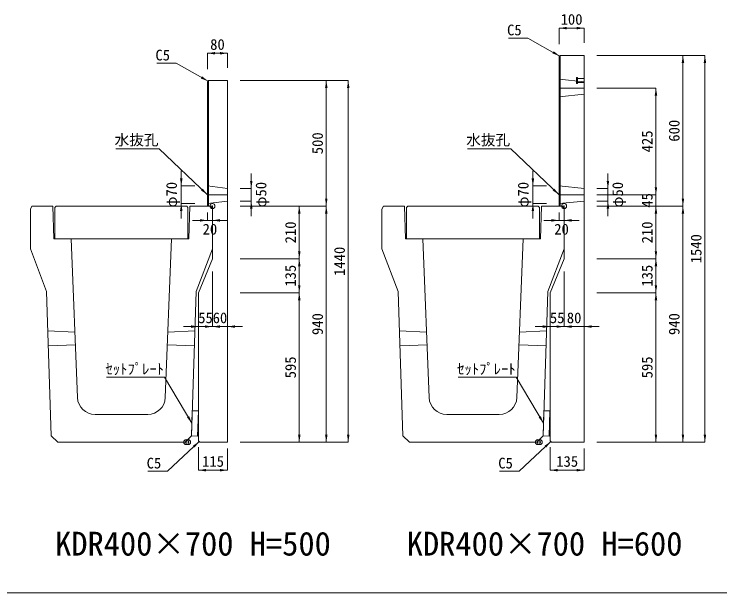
# Model space of a CAD drawing. Units: millimetres at full size, sheet at 1:40. Extents: x 172874 to 199766, y 869448 to 902797.
# Drawn here: x 191344 to 194154, y 878648 to 880953 of the extents above; entities that cross this region are included whole.
import ezdxf
from ezdxf.enums import TextEntityAlignment as Align

# ---------------------------------------------------------------- set-up
doc = ezdxf.new("R2010")
doc.units = ezdxf.units.MM
doc.header["$LTSCALE"] = 40
doc.header["$PDMODE"] = 32
doc.header["$PDSIZE"] = 20
for name, pattern in [('DASHED', [7.5, 6, -1.5]), ('USER2', [4.7625, 3.175, -1.5875]), ('USER3', [1.35, 0.75, -0.6])]:
    doc.linetypes.add(name, pattern=pattern)
for name, color, linetype, lineweight in [('セットプレート', 3, 'Continuous', 13), ('パネックスKDR', 2, 'Continuous', 13), ('図枠', 5, 'Continuous', 13), ('寸法線', 7, 'Continuous', 13), ('引出線', 4, 'Continuous', 13), ('本体', 2, 'Continuous', 13), ('補助線', 8, 'Continuous', 13), ('ｲﾝｻｰﾄ', 3, 'USER3', 5)]:
    doc.layers.add(name, color=color, linetype=linetype, lineweight=lineweight)
doc.layers.add('文字', color=7, linetype='Continuous')
doc.styles.add('ＭＳ ゴシック', font='')
doc.styles.get('ＭＳ ゴシック').set_extended_font_data('MS Gothic')

# ---------------------------------------------------------------- blocks, each defined once
blk = doc.blocks.new('filled_arrow')
at = {"color": 0, "linetype": 'Continuous', "lineweight": -2}
blk.add_solid([(7.5, 1.25), (0, 0), (7.5, -1.25)], dxfattribs=at)

msp = doc.modelspace()

# ---------------------------------------------------------------- linework, layer by layer
at = {"layer": 'セットプレート'}
for points in [[(192050.18, 879273.72), (192074.17, 879272.96), (192077.33, 879372.91), (192053.34, 879373.67)], [(193450.18, 879273.72), (193474.17, 879272.96), (193477.33, 879372.91), (193453.34, 879373.67)]]:
    msp.add_lwpolyline(points, close=True, dxfattribs=at)
at = {"layer": 'パネックスKDR'}
for p, q in [((193513.37, 880783.73), (193518.37, 880788.73)), ((193513.37, 880783.73), (193513.37, 880188.73)), ((193518.37, 880788.73), (193613.37, 880788.73)), ((193613.37, 880788.73), (193613.37, 879248.73)), ((192113.37, 880683.73), (192118.37, 880688.73)), ((192113.37, 880683.73), (192113.37, 880188.73)), ((192118.37, 880688.73), (192193.37, 880688.73)), ((192193.37, 880688.73), (192193.37, 879248.73)), ((192113.37, 880188.73), (192133.37, 880188.73)), ((192133.37, 880188.73), (192133.37, 879978.73)), ((193513.37, 880188.73), (193533.37, 880188.73)), ((193533.37, 880188.73), (193533.37, 879978.73)), ((192133.37, 879978.73), (192078.37, 879843.73)), ((193533.37, 879978.73), (193478.37, 879843.73)), ((192078.37, 879843.73), (192078.37, 879253.73)), ((193478.37, 879843.73), (193478.37, 879253.73)), ((192078.37, 879253.73), (192083.37, 879248.73)), ((193478.37, 879253.73), (193483.37, 879248.73)), ((192083.37, 879248.73), (192193.37, 879248.73)), ((193483.37, 879248.73), (193613.37, 879248.73))]:
    msp.add_line(p, q, dxfattribs=at)
at = {"layer": 'パネックスKDR', "lineweight": 5}
for p, q in [((193518.37, 880788.73), (193518.37, 880188.73)), ((192118.37, 880688.73), (192118.37, 880188.73))]:
    msp.add_line(p, q, dxfattribs=at)
at = {"layer": 'パネックスKDR', "linetype": 'DASHED', "lineweight": 9}
for p, q in [((193513.37, 880693.73), (193613.37, 880683.73)), ((193513.37, 880623.73), (193613.37, 880633.73)), ((192113.37, 880268.73), (192193.37, 880258.73)), ((193513.37, 880268.73), (193613.37, 880258.73)), ((192113.37, 880198.73), (192193.37, 880208.73)), ((193513.37, 880198.73), (193613.37, 880208.73))]:
    msp.add_line(p, q, dxfattribs=at)
at = {"layer": '図枠'}
msp.add_line((187274.21, 878648.33), (199766.29, 878648.33), dxfattribs=at)
at = {"layer": '寸法線'}
for p, q in [((193513.37, 880897.28), (193613.37, 880897.28)), ((193513.37, 880833.73), (193513.37, 880897.28)), ((193613.37, 880838.73), (193613.37, 880897.28)), ((192113.37, 880797.28), (192193.37, 880797.28)), ((192113.37, 880733.73), (192113.37, 880797.28)), ((192193.37, 880738.73), (192193.37, 880797.28)), ((193663.37, 880788.73), (194094.21, 880788.73)), ((193663.37, 880788.73), (194006.71, 880788.73)), ((194006.71, 880188.73), (194006.71, 880788.73)), ((194094.21, 879248.73), (194094.21, 880788.73)), ((192243.37, 880688.73), (192674.21, 880688.73)), ((192243.37, 880688.73), (192586.71, 880688.73)), ((192586.71, 880188.73), (192586.71, 880688.73)), ((192674.21, 879248.73), (192674.21, 880688.73)), ((193663.37, 880658.73), (193899.21, 880658.73)), ((193899.21, 880233.73), (193899.21, 880658.73)), ((192009.3, 880328.73), (192009.3, 880138.73)), ((192288.04, 880318.73), (192288.04, 880148.73)), ((193409.3, 880328.73), (193409.3, 880138.73)), ((193708.04, 880318.73), (193708.04, 880148.73)), ((193899.21, 880128.73), (193899.21, 880293.73)), ((192063.37, 880268.73), (192009.3, 880268.73)), ((193463.37, 880268.73), (193409.3, 880268.73)), ((192243.37, 880258.73), (192288.04, 880258.73)), ((193663.37, 880258.73), (193708.04, 880258.73)), ((193663.37, 880233.73), (193899.21, 880233.73)), ((193663.37, 880233.73), (193899.21, 880233.73)), ((192243.37, 880208.73), (192288.04, 880208.73)), ((193663.37, 880208.73), (193708.04, 880208.73)), ((192063.37, 880198.73), (192009.3, 880198.73)), ((192243.37, 880188.73), (192586.71, 880188.73)), ((192243.37, 880188.73), (192479.21, 880188.73)), ((192243.37, 880188.73), (192586.71, 880188.73)), ((192479.21, 880188.73), (192479.21, 879978.73)), ((192586.71, 880188.73), (192586.71, 879248.73)), ((193463.37, 880198.73), (193409.3, 880198.73)), ((193663.37, 880188.73), (194006.71, 880188.73)), ((193663.37, 880188.73), (193899.21, 880188.73)), ((193663.37, 880188.73), (194006.71, 880188.73)), ((193663.37, 880188.73), (193899.21, 880188.73)), ((193899.21, 880188.73), (193899.21, 879978.73)), ((194006.71, 880188.73), (194006.71, 879248.73)), ((192113.37, 880163.73), (192113.37, 880131.65)), ((192133.37, 880163.73), (192133.37, 880131.65)), ((193513.37, 880163.73), (193513.37, 880131.65)), ((193533.37, 880163.73), (193533.37, 880131.65)), ((192053.37, 880131.65), (192193.37, 880131.65)), ((193453.37, 880131.65), (193593.37, 880131.65)), ((192243.37, 879978.73), (192479.21, 879978.73)), ((192243.37, 879978.73), (192479.21, 879978.73)), ((192479.21, 879978.73), (192479.21, 879843.73)), ((193663.37, 879978.73), (193899.21, 879978.73)), ((193663.37, 879978.73), (193899.21, 879978.73)), ((193899.21, 879978.73), (193899.21, 879843.73)), ((192133.37, 879928.73), (192133.37, 879708.73)), ((192133.37, 879928.73), (192133.37, 879708.73)), ((192193.37, 879928.73), (192193.37, 879708.73)), ((193533.37, 879928.73), (193533.37, 879708.73)), ((193533.37, 879928.73), (193533.37, 879708.73)), ((193613.37, 879928.73), (193613.37, 879708.73)), ((192243.37, 879843.73), (192479.21, 879843.73)), ((192243.37, 879843.73), (192479.21, 879843.73)), ((192479.21, 879843.73), (192479.21, 879248.73)), ((193663.37, 879843.73), (193899.21, 879843.73)), ((193663.37, 879843.73), (193899.21, 879843.73)), ((193899.21, 879843.73), (193899.21, 879248.73)), ((192078.37, 879793.73), (192078.37, 879708.73)), ((193478.37, 879793.73), (193478.37, 879708.73)), ((192193.37, 879708.73), (192018.37, 879708.73)), ((192073.37, 879708.73), (192253.37, 879708.73)), ((193593.37, 879708.73), (193418.37, 879708.73)), ((193473.37, 879708.73), (193673.37, 879708.73)), ((192078.37, 879228.73), (192078.37, 879136.93)), ((192193.37, 879223.73), (192193.37, 879136.93)), ((192243.37, 879248.73), (192674.21, 879248.73)), ((192243.37, 879248.73), (192586.71, 879248.73)), ((192243.37, 879248.73), (192479.21, 879248.73)), ((193478.37, 879228.73), (193478.37, 879136.93)), ((193613.37, 879223.73), (193613.37, 879136.93)), ((193663.37, 879248.73), (194094.21, 879248.73)), ((193663.37, 879248.73), (194006.71, 879248.73)), ((193663.37, 879248.73), (193899.21, 879248.73)), ((192078.37, 879136.93), (192193.37, 879136.93)), ((193478.37, 879136.93), (193613.37, 879136.93))]:
    msp.add_line(p, q, dxfattribs=at)
at = {"layer": '引出線'}
for points in [[(193515.87, 880786.23), (193389.5, 880857.31), (193311.73, 880857.31)], [(192115.87, 880686.23), (191989.5, 880757.31), (191911.73, 880757.31)], [(192113.37, 880233.73), (191920.91, 880417.18), (191749.17, 880417.18)], [(193513.37, 880233.73), (193320.91, 880417.18), (193149.17, 880417.18)], [(192051.76, 879323.69), (191942.92, 879507.17), (191711.56, 879507.17)], [(193451.76, 879323.69), (193342.92, 879507.17), (193111.56, 879507.17)], [(192080.87, 879251.23), (191954.5, 879132.58), (191876.73, 879132.58)], [(193480.87, 879251.23), (193354.5, 879132.58), (193276.73, 879132.58)]]:
    msp.add_lwpolyline(points, dxfattribs=at)
at = {"layer": '本体'}
for p, q in [((191414.37, 880188.73), (191408.37, 880176.73)), ((191408.37, 880176.73), (191408.37, 880018.73)), ((191414.37, 880188.73), (191498.37, 880188.73)), ((191498.37, 880188.73), (191502.37, 880058.73)), ((192043.37, 880188.73), (192039.37, 880058.73)), ((192043.37, 880188.73), (192127.37, 880188.73)), ((192127.37, 880188.73), (192133.37, 880176.73)), ((192133.37, 880176.73), (192133.37, 880018.73)), ((192814.37, 880188.73), (192808.37, 880176.73)), ((192808.37, 880176.73), (192808.37, 880018.73)), ((192814.37, 880188.73), (192898.37, 880188.73)), ((192898.37, 880188.73), (192902.37, 880058.73)), ((193443.37, 880188.73), (193439.37, 880058.73)), ((193443.37, 880188.73), (193527.37, 880188.73)), ((193527.37, 880188.73), (193533.37, 880176.73)), ((193533.37, 880176.73), (193533.37, 880018.73)), ((191502.37, 880058.73), (191570.87, 880058.73)), ((191570.87, 880058.73), (191596.18, 879425.93)), ((191970.87, 880058.73), (191945.56, 879425.93)), ((191970.87, 880058.73), (192039.37, 880058.73)), ((192902.37, 880058.73), (192970.87, 880058.73)), ((192970.87, 880058.73), (192996.18, 879425.93)), ((193370.87, 880058.73), (193345.56, 879425.93)), ((193370.87, 880058.73), (193439.37, 880058.73)), ((191408.37, 880018.73), (191473.37, 879848.73)), ((192133.37, 880018.73), (192068.37, 879848.73)), ((192808.37, 880018.73), (192873.37, 879848.73)), ((193533.37, 880018.73), (193468.37, 879848.73)), ((191473.37, 879848.73), (191491.56, 879273.72)), ((192068.37, 879848.73), (192050.18, 879273.72)), ((192873.37, 879848.73), (192891.56, 879273.72)), ((193468.37, 879848.73), (193450.18, 879273.72)), ((191666.13, 879358.73), (191875.61, 879358.73)), ((193066.13, 879358.73), (193275.61, 879358.73)), ((191491.56, 879273.72), (191517.35, 879248.73)), ((192024.39, 879248.73), (192050.18, 879273.72)), ((192891.56, 879273.72), (192917.35, 879248.73)), ((193424.39, 879248.73), (193450.18, 879273.72)), ((191517.35, 879248.73), (192024.39, 879248.73)), ((192917.35, 879248.73), (193424.39, 879248.73))]:
    msp.add_line(p, q, dxfattribs=at)
at = {"layer": '本体', "linetype": 'USER2'}
for p, q in [((191478.34, 879691.73), (191585.75, 879686.73)), ((191955.99, 879686.73), (192063.4, 879691.73)), ((192878.34, 879691.73), (192985.75, 879686.73)), ((193355.99, 879686.73), (193463.4, 879691.73)), ((191480.23, 879631.73), (191587.75, 879636.73)), ((191953.99, 879636.73), (192061.51, 879631.73)), ((192880.23, 879631.73), (192987.75, 879636.73)), ((193353.99, 879636.73), (193461.51, 879631.73))]:
    msp.add_line(p, q, dxfattribs=at)
at = {"layer": '本体', "lineweight": 20}
for points in [[(191505.87, 880182.73), (191510.87, 880188.73), (192030.87, 880188.73), (192035.87, 880182.73), (192035.87, 880058.73), (191505.87, 880058.73)], [(192905.87, 880182.73), (192910.87, 880188.73), (193430.87, 880188.73), (193435.87, 880182.73), (193435.87, 880058.73), (192905.87, 880058.73)]]:
    msp.add_lwpolyline(points, close=True, dxfattribs=at)
at = {"layer": '本体'}
for centre, start, end in [((191666.13, 879428.73), 182.29061, 270), ((191875.61, 879428.73), 270, 357.70939), ((193066.13, 879428.73), 182.29061, 270), ((193275.61, 879428.73), 270, 357.70939)]:
    msp.add_arc(centre, 70, start, end, dxfattribs=at)
at = {"layer": '補助線'}
for p, q in [((193513.37, 880658.73), (193613.37, 880658.73)), ((192113.37, 880233.73), (192193.37, 880233.73)), ((193513.37, 880233.73), (193613.37, 880233.73))]:
    msp.add_line(p, q, dxfattribs=at)
for p in [(192133.37, 880188.73), (193533.37, 880188.73), (192029.37, 879248.73), (192036.37, 879248.73), (192036.37, 879248.73), (193429.37, 879248.73), (193436.37, 879248.73), (193436.37, 879248.73)]:
    msp.add_point(p, dxfattribs=at)
at = {"layer": 'ｲﾝｻｰﾄ'}
for p, q in [((193583.37, 880701.23), (193583.37, 880676.23)), ((193586.37, 880701.23), (193583.37, 880701.23)), ((193586.37, 880676.23), (193586.37, 880701.23)), ((193613.37, 880697.23), (193586.37, 880697.23)), ((193583.37, 880676.23), (193586.37, 880676.23)), ((193586.37, 880680.23), (193613.37, 880680.23))]:
    msp.add_line(p, q, dxfattribs=at)

# ---------------------------------------------------------------- block references
at = {"layer": '寸法線', "xscale": 4, "yscale": 4}
for p in [(193513.37, 880897.28), (192113.37, 880797.28), (192133.37, 880131.65), (193533.37, 880131.65), (192133.37, 879708.73), (192193.37, 879708.73), (193533.37, 879708.73), (193613.37, 879708.73), (192078.37, 879136.93), (193478.37, 879136.93)]:
    msp.add_blockref('filled_arrow', p, dxfattribs=at)
for p, rotation in [((193613.37, 880897.28), 180), ((192193.37, 880797.28), 180), ((194006.71, 880788.73), 270), ((194094.21, 880788.73), 270), ((192586.71, 880688.73), 270), ((192674.21, 880688.73), 270), ((193899.21, 880658.73), 270), ((192009.3, 880268.73), 90), ((192288.04, 880258.73), 90), ((193409.3, 880268.73), 90), ((193708.04, 880258.73), 90), ((193899.21, 880233.73), 90), ((193899.21, 880233.73), 90), ((192288.04, 880208.73), 270), ((192586.71, 880188.73), 90), ((193708.04, 880208.73), 270), ((194006.71, 880188.73), 90), ((192009.3, 880198.73), 270), ((192479.21, 880188.73), 270), ((192586.71, 880188.73), 270), ((193409.3, 880198.73), 270), ((193899.21, 880188.73), 270), ((193899.21, 880188.73), 270), ((194006.71, 880188.73), 270), ((192113.37, 880131.65), 180), ((193513.37, 880131.65), 180), ((192479.21, 879978.73), 90), ((193899.21, 879978.73), 90), ((192479.21, 879978.73), 270), ((193899.21, 879978.73), 270), ((192479.21, 879843.73), 90), ((193899.21, 879843.73), 90), ((192479.21, 879843.73), 270), ((193899.21, 879843.73), 270), ((192078.37, 879708.73), 180), ((192133.37, 879708.73), 180), ((193478.37, 879708.73), 180), ((193533.37, 879708.73), 180), ((192479.21, 879248.73), 90), ((192586.71, 879248.73), 90), ((192674.21, 879248.73), 90), ((193899.21, 879248.73), 90), ((194006.71, 879248.73), 90), ((194094.21, 879248.73), 90), ((192193.37, 879136.93), 180), ((193613.37, 879136.93), 180)]:
    msp.add_blockref('filled_arrow', p, dxfattribs=dict(at, rotation=rotation))
at = {"layer": '引出線', "xscale": 4, "yscale": 4}
for p, rotation in [((193515.87, 880786.23), 150.6), ((192115.87, 880686.23), 150.6), ((192113.37, 880233.73), 136.4), ((193513.37, 880233.73), 136.4), ((192051.76, 879323.69), 120.7), ((193451.76, 879323.69), 120.7), ((192080.87, 879251.23), 223.2), ((193480.87, 879251.23), 223.2)]:
    msp.add_blockref('filled_arrow', p, dxfattribs=dict(at, rotation=rotation))

# ---------------------------------------------------------------- texts
at = {"layer": '寸法線', "style": 'ＭＳ ゴシック'}
for s, p in [('100', (193563.37, 880932.28)), ('80', (192153.37, 880832.28)), ('20', (192123.37, 880096.65)), ('20', (193523.37, 880096.65)), ('55', (192105.87, 879743.73)), ('60', (192163.37, 879743.73)), ('55', (193505.87, 879743.73)), ('80', (193573.37, 879743.73)), ('115', (192135.87, 879171.93)), ('135', (193545.87, 879171.93))]:
    msp.add_text(s, height=42.72, dxfattribs=at).set_placement(p, align=Align.MIDDLE_CENTER)
for s, p in [('600', (193971.71, 880488.73)), ('425', (193864.21, 880446.23)), ('500', (192551.71, 880438.73)), ('φ70', (191970.64, 880233.73)), ('φ50', (192326.7, 880233.73)), ('φ70', (193370.64, 880233.73)), ('φ50', (193746.7, 880233.73)), ('45', (193864.21, 880211.23)), ('210', (192444.21, 880083.73)), ('210', (193864.21, 880083.73)), ('1540', (194059.21, 880018.73)), ('1440', (192639.21, 879968.73)), ('135', (192444.21, 879911.23)), ('135', (193864.21, 879911.23)), ('940', (192551.71, 879718.73)), ('940', (193971.71, 879718.73)), ('595', (192444.21, 879546.23)), ('595', (193864.21, 879546.23))]:
    msp.add_text(s, height=42.72, rotation=90, dxfattribs=at).set_placement(p, align=Align.MIDDLE_CENTER)
at = {"layer": '引出線', "style": 'ＭＳ ゴシック'}
for s, p in [('C5', (193364.5, 880911.31)), ('C5', (191964.5, 880811.31)), ('水抜孔', (191918.66, 880473.46)), ('水抜孔', (193318.66, 880473.46)), ('ｾｯﾄﾌﾟﾚｰﾄ', (191940.67, 879561.17)), ('ｾｯﾄﾌﾟﾚｰﾄ', (193340.67, 879561.17)), ('C5', (191929.5, 879186.58)), ('C5', (193329.5, 879186.58))]:
    msp.add_text(s, height=42.72, dxfattribs=at).set_placement(p, align=Align.TOP_RIGHT)
at = {"layer": '文字', "style": 'ＭＳ ゴシック'}
for s, p in [('KDR400×700 H=500', (191506.92, 878768.34)), ('KDR400×700 H=600', (192906.92, 878768.34))]:
    msp.add_text(s, height=94.94, dxfattribs=at).set_placement(p, align=Align.BOTTOM_LEFT)

doc.saveas('drawing.dxf')
